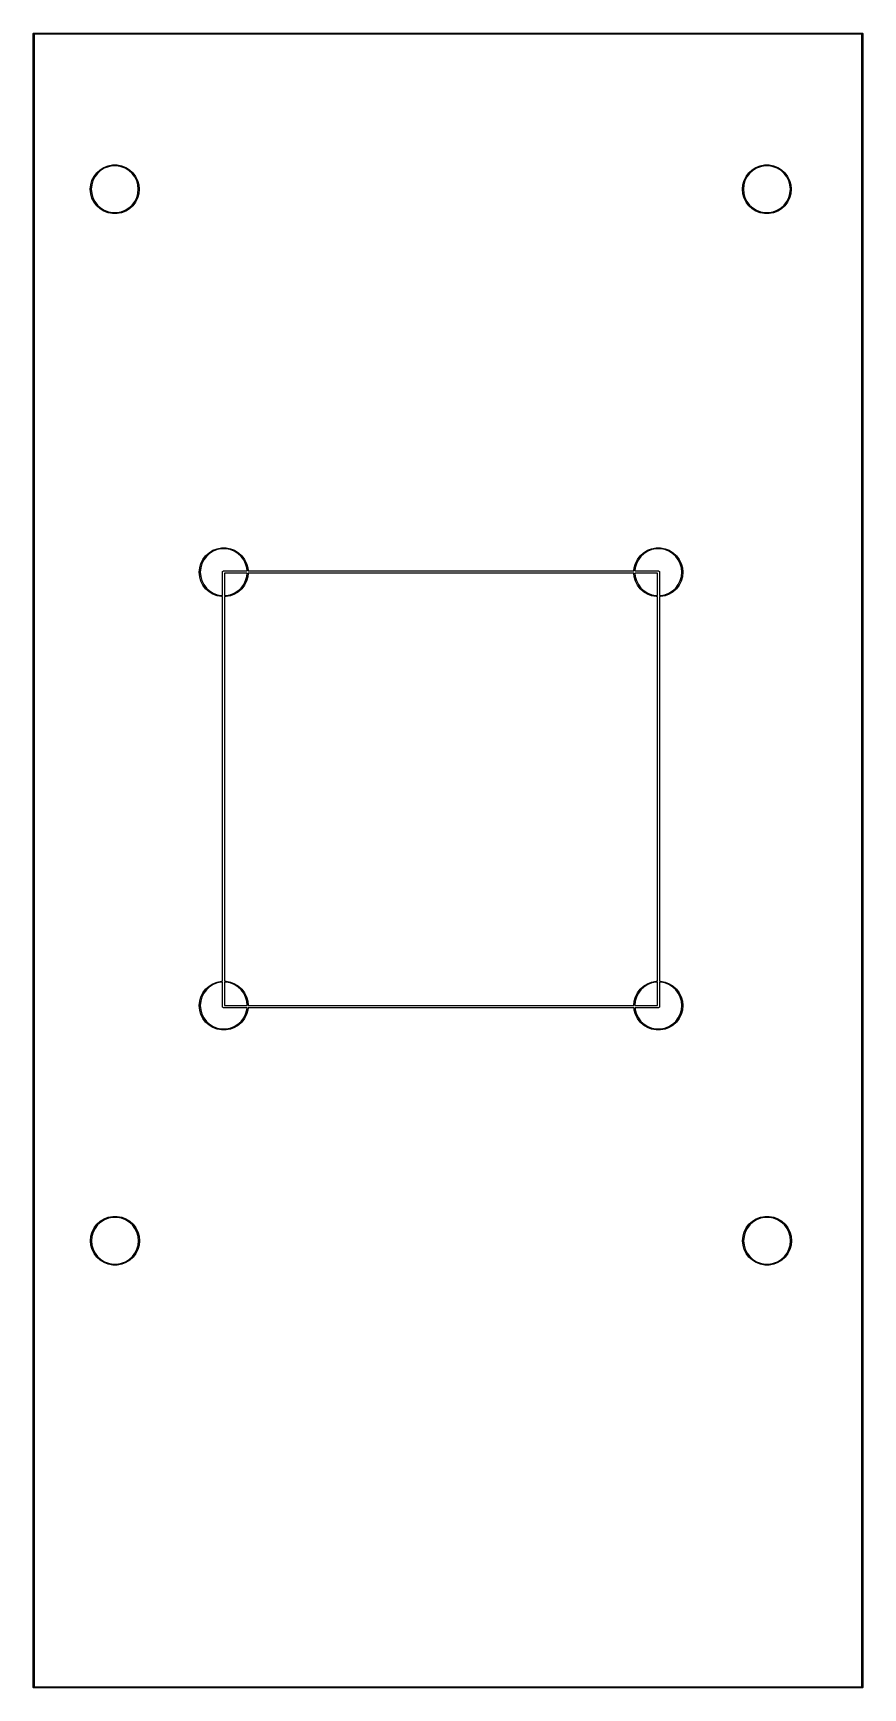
# Model space of a CAD drawing. Extents: x 12.28 to 13.78, y -1.87 to 1.13.
import ezdxf

# ---------------------------------------------------------------- set-up
doc = ezdxf.new("R2010")
doc.units = 0
doc.header["$MEASUREMENT"] = 0
doc.layers.add('BLACK', color=7, linetype='CONTINUOUS')

msp = doc.modelspace()

# ---------------------------------------------------------------- linework, layer by layer
at = {"layer": 'BLACK', "linetype": 'CONTINUOUS'}
for p, q in [((12.2813, 1.1299), (12.2814, 1.1303)), ((12.2813, -1.8657), (12.2813, 1.1299)), ((12.2814, 1.1303), (12.2819, 1.1308)), ((12.2819, 1.1308), (12.2823, 1.1309)), ((12.2823, 1.1309), (13.7823, 1.1309)), ((12.2833, 1.1289), (12.2833, -1.8648)), ((13.7813, 1.1289), (12.2833, 1.1289)), ((13.7813, -1.8648), (13.7813, 1.1289)), ((13.7823, 1.1309), (13.7827, 1.1308)), ((13.7827, 1.1308), (13.7832, 1.1303)), ((13.7832, 1.1303), (13.7833, 1.1299)), ((13.7833, 1.1299), (13.7833, -1.8657)), ((12.3878, 0.864), (12.3915, 0.8713)), ((12.393, 0.8704), (12.3895, 0.8634)), ((12.3915, 0.8713), (12.3964, 0.8779)), ((12.3977, 0.8767), (12.393, 0.8704)), ((12.3964, 0.8779), (12.4024, 0.8834)), ((12.4035, 0.882), (12.3977, 0.8767)), ((12.4024, 0.8834), (12.4094, 0.8877)), ((12.4102, 0.8861), (12.4035, 0.882)), ((12.4094, 0.8877), (12.417, 0.8906)), ((12.4175, 0.8889), (12.4102, 0.8861)), ((12.417, 0.8906), (12.425, 0.8921)), ((12.4252, 0.8904), (12.4175, 0.8889)), ((12.425, 0.8921), (12.4332, 0.8921)), ((12.4331, 0.8904), (12.4252, 0.8904)), ((12.4408, 0.8889), (12.4331, 0.8904)), ((12.4332, 0.8921), (12.4413, 0.8906)), ((12.4481, 0.8861), (12.4408, 0.8889)), ((12.4413, 0.8906), (12.4489, 0.8877)), ((12.4547, 0.882), (12.4481, 0.8861)), ((12.4489, 0.8877), (12.4558, 0.8834)), ((12.4605, 0.8767), (12.4547, 0.882)), ((12.4558, 0.8834), (12.4619, 0.8779)), ((12.4653, 0.8704), (12.4605, 0.8767)), ((12.4619, 0.8779), (12.4668, 0.8713)), ((12.4688, 0.8634), (12.4653, 0.8704)), ((12.4668, 0.8713), (12.4704, 0.864)), ((13.5681, 0.864), (13.5718, 0.8713)), ((13.5733, 0.8704), (13.5698, 0.8634)), ((13.5718, 0.8713), (13.5767, 0.8779)), ((13.578, 0.8767), (13.5733, 0.8704)), ((13.5767, 0.8779), (13.5828, 0.8834)), ((13.5838, 0.882), (13.578, 0.8767)), ((13.5828, 0.8834), (13.5897, 0.8877)), ((13.5905, 0.8861), (13.5838, 0.882)), ((13.5897, 0.8877), (13.5973, 0.8906)), ((13.5978, 0.8889), (13.5905, 0.8861)), ((13.5973, 0.8906), (13.6054, 0.8921)), ((13.6055, 0.8904), (13.5978, 0.8889)), ((13.6054, 0.8921), (13.6135, 0.8921)), ((13.6134, 0.8904), (13.6055, 0.8904)), ((13.6211, 0.8889), (13.6134, 0.8904)), ((13.6135, 0.8921), (13.6216, 0.8906)), ((13.6284, 0.8861), (13.6211, 0.8889)), ((13.6216, 0.8906), (13.6292, 0.8877)), ((13.6351, 0.882), (13.6284, 0.8861)), ((13.6292, 0.8877), (13.6361, 0.8834)), ((13.6409, 0.8767), (13.6351, 0.882)), ((13.6361, 0.8834), (13.6422, 0.8779)), ((13.6456, 0.8704), (13.6409, 0.8767)), ((13.6422, 0.8779), (13.6471, 0.8713)), ((13.6491, 0.8634), (13.6456, 0.8704)), ((13.6471, 0.8713), (13.6507, 0.864)), ((12.3848, 0.848), (12.3856, 0.8562)), ((12.3856, 0.8399), (12.3848, 0.848)), ((12.3856, 0.8562), (12.3878, 0.864)), ((12.3878, 0.832), (12.3856, 0.8399)), ((12.3874, 0.8558), (12.3866, 0.848)), ((12.3866, 0.848), (12.3874, 0.8402)), ((12.3895, 0.8634), (12.3874, 0.8558)), ((12.3874, 0.8402), (12.3895, 0.8327)), ((12.4709, 0.8558), (12.4688, 0.8634)), ((12.4688, 0.8327), (12.4709, 0.8402)), ((12.4704, 0.864), (12.4727, 0.8562)), ((12.4727, 0.8399), (12.4704, 0.832)), ((12.4716, 0.848), (12.4709, 0.8558)), ((12.4709, 0.8402), (12.4716, 0.848)), ((12.4727, 0.8562), (12.4734, 0.848)), ((12.4734, 0.848), (12.4727, 0.8399)), ((13.5652, 0.848), (13.5659, 0.8562)), ((13.5659, 0.8399), (13.5652, 0.848)), ((13.5659, 0.8562), (13.5681, 0.864)), ((13.5681, 0.832), (13.5659, 0.8399)), ((13.5677, 0.8558), (13.5669, 0.848)), ((13.5669, 0.848), (13.5677, 0.8402)), ((13.5698, 0.8634), (13.5677, 0.8558)), ((13.5677, 0.8402), (13.5698, 0.8327)), ((13.6512, 0.8558), (13.6491, 0.8634)), ((13.6491, 0.8327), (13.6512, 0.8402)), ((13.6507, 0.864), (13.653, 0.8562)), ((13.653, 0.8399), (13.6507, 0.832)), ((13.652, 0.848), (13.6512, 0.8558)), ((13.6512, 0.8402), (13.652, 0.848)), ((13.653, 0.8562), (13.6537, 0.848)), ((13.6537, 0.848), (13.653, 0.8399)), ((12.3915, 0.8247), (12.3878, 0.832)), ((12.3895, 0.8327), (12.393, 0.8257)), ((12.3964, 0.8182), (12.3915, 0.8247)), ((12.393, 0.8257), (12.3977, 0.8194)), ((12.4024, 0.8127), (12.3964, 0.8182)), ((12.3977, 0.8194), (12.4035, 0.8141)), ((12.4094, 0.8084), (12.4024, 0.8127)), ((12.4035, 0.8141), (12.4102, 0.81)), ((12.4102, 0.81), (12.4175, 0.8071)), ((12.4408, 0.8071), (12.4481, 0.81)), ((12.4481, 0.81), (12.4547, 0.8141)), ((12.4558, 0.8127), (12.4489, 0.8084)), ((12.4547, 0.8141), (12.4605, 0.8194)), ((12.4619, 0.8182), (12.4558, 0.8127)), ((12.4605, 0.8194), (12.4653, 0.8257)), ((12.4668, 0.8247), (12.4619, 0.8182)), ((12.4653, 0.8257), (12.4688, 0.8327)), ((12.4704, 0.832), (12.4668, 0.8247)), ((13.5718, 0.8247), (13.5681, 0.832)), ((13.5698, 0.8327), (13.5733, 0.8257)), ((13.5767, 0.8182), (13.5718, 0.8247)), ((13.5733, 0.8257), (13.578, 0.8194)), ((13.5828, 0.8127), (13.5767, 0.8182)), ((13.578, 0.8194), (13.5838, 0.8141)), ((13.5897, 0.8084), (13.5828, 0.8127)), ((13.5838, 0.8141), (13.5905, 0.81)), ((13.5905, 0.81), (13.5978, 0.8071)), ((13.6211, 0.8071), (13.6284, 0.81)), ((13.6284, 0.81), (13.6351, 0.8141)), ((13.6361, 0.8127), (13.6292, 0.8084)), ((13.6351, 0.8141), (13.6409, 0.8194)), ((13.6422, 0.8182), (13.6361, 0.8127)), ((13.6409, 0.8194), (13.6456, 0.8257)), ((13.6471, 0.8247), (13.6422, 0.8182)), ((13.6456, 0.8257), (13.6491, 0.8327)), ((13.6507, 0.832), (13.6471, 0.8247)), ((12.417, 0.8054), (12.4094, 0.8084)), ((12.425, 0.8039), (12.417, 0.8054)), ((12.4175, 0.8071), (12.4252, 0.8057)), ((12.4332, 0.8039), (12.425, 0.8039)), ((12.4252, 0.8057), (12.4331, 0.8057)), ((12.4331, 0.8057), (12.4408, 0.8071)), ((12.4413, 0.8054), (12.4332, 0.8039)), ((12.4489, 0.8084), (12.4413, 0.8054)), ((13.5973, 0.8054), (13.5897, 0.8084)), ((13.6054, 0.8039), (13.5973, 0.8054)), ((13.5978, 0.8071), (13.6055, 0.8057)), ((13.6135, 0.8039), (13.6054, 0.8039)), ((13.6055, 0.8057), (13.6134, 0.8057)), ((13.6134, 0.8057), (13.6211, 0.8071)), ((13.6216, 0.8054), (13.6135, 0.8039)), ((13.6292, 0.8084), (13.6216, 0.8054)), ((12.5887, 0.1776), (12.5936, 0.1842)), ((12.595, 0.183), (12.5902, 0.1767)), ((12.5936, 0.1842), (12.5997, 0.1897)), ((12.6008, 0.1882), (12.595, 0.183)), ((12.5997, 0.1897), (12.6066, 0.194)), ((12.6074, 0.1924), (12.6008, 0.1882)), ((12.6066, 0.194), (12.6143, 0.1969)), ((12.6147, 0.1952), (12.6074, 0.1924)), ((12.6143, 0.1969), (12.6223, 0.1984)), ((12.6225, 0.1967), (12.6147, 0.1952)), ((12.6223, 0.1984), (12.6305, 0.1984)), ((12.6303, 0.1967), (12.6225, 0.1967)), ((12.638, 0.1952), (12.6303, 0.1967)), ((12.6305, 0.1984), (12.6385, 0.1969)), ((12.6453, 0.1924), (12.638, 0.1952)), ((12.6385, 0.1969), (12.6461, 0.194)), ((12.652, 0.1882), (12.6453, 0.1924)), ((12.6461, 0.194), (12.6531, 0.1897)), ((12.6578, 0.183), (12.652, 0.1882)), ((12.6531, 0.1897), (12.6591, 0.1842)), ((12.6625, 0.1767), (12.6578, 0.183)), ((12.6591, 0.1842), (12.664, 0.1776)), ((13.3753, 0.1776), (13.3803, 0.1842)), ((13.3816, 0.183), (13.3769, 0.1767)), ((13.3803, 0.1842), (13.3863, 0.1897)), ((13.3874, 0.1882), (13.3816, 0.183)), ((13.3863, 0.1897), (13.3932, 0.194)), ((13.394, 0.1924), (13.3874, 0.1882)), ((13.3932, 0.194), (13.4009, 0.1969)), ((13.4014, 0.1952), (13.394, 0.1924)), ((13.4009, 0.1969), (13.4089, 0.1984)), ((13.4091, 0.1967), (13.4014, 0.1952)), ((13.4089, 0.1984), (13.4171, 0.1984)), ((13.4169, 0.1967), (13.4091, 0.1967)), ((13.4246, 0.1952), (13.4169, 0.1967)), ((13.4171, 0.1984), (13.4251, 0.1969)), ((13.4319, 0.1924), (13.4246, 0.1952)), ((13.4251, 0.1969), (13.4327, 0.194)), ((13.4386, 0.1882), (13.4319, 0.1924)), ((13.4327, 0.194), (13.4397, 0.1897)), ((13.4444, 0.183), (13.4386, 0.1882)), ((13.4397, 0.1897), (13.4457, 0.1842)), ((13.4491, 0.1767), (13.4444, 0.183)), ((13.4457, 0.1842), (13.4506, 0.1776)), ((12.5821, 0.1543), (12.5828, 0.1625)), ((12.5828, 0.1462), (12.5821, 0.1543)), ((12.5828, 0.1625), (12.5851, 0.1703)), ((12.5846, 0.1621), (12.5839, 0.1543)), ((12.5839, 0.1543), (12.5846, 0.1465)), ((12.5867, 0.1697), (12.5846, 0.1621)), ((12.5851, 0.1703), (12.5887, 0.1776)), ((12.5902, 0.1767), (12.5867, 0.1697)), ((12.624, 0.1547), (12.6242, 0.1555)), ((12.624, 0.112), (12.624, 0.1547)), ((12.6242, 0.1555), (12.6252, 0.1565)), ((12.6252, 0.1565), (12.626, 0.1567)), ((12.626, 0.1567), (12.6687, 0.1567)), ((12.628, 0.1528), (12.628, 0.112)), ((12.6687, 0.1528), (12.628, 0.1528)), ((12.666, 0.1697), (12.6625, 0.1767)), ((12.664, 0.1776), (12.6677, 0.1703)), ((12.6682, 0.1621), (12.666, 0.1697)), ((12.6677, 0.1703), (12.6699, 0.1625)), ((12.6687, 0.1567), (12.6682, 0.1621)), ((12.6682, 0.1465), (12.6687, 0.1528)), ((12.6699, 0.1625), (12.6705, 0.1567)), ((12.6705, 0.1528), (12.6699, 0.1462)), ((12.6705, 0.1567), (13.3689, 0.1567)), ((13.3688, 0.1528), (12.6705, 0.1528)), ((13.3695, 0.1462), (13.3688, 0.1528)), ((13.3689, 0.1567), (13.3695, 0.1625)), ((13.3695, 0.1625), (13.3717, 0.1703)), ((13.3706, 0.1528), (13.3712, 0.1465)), ((13.4114, 0.1528), (13.3706, 0.1528)), ((13.3712, 0.1621), (13.3707, 0.1567)), ((13.3707, 0.1567), (13.4134, 0.1567)), ((13.3734, 0.1697), (13.3712, 0.1621)), ((13.3717, 0.1703), (13.3753, 0.1776)), ((13.3769, 0.1767), (13.3734, 0.1697)), ((13.4114, 0.112), (13.4114, 0.1528)), ((13.4134, 0.1567), (13.4141, 0.1565)), ((13.4141, 0.1565), (13.4152, 0.1555)), ((13.4152, 0.1555), (13.4154, 0.1547)), ((13.4154, 0.1547), (13.4154, 0.112)), ((13.4526, 0.1697), (13.4491, 0.1767)), ((13.4506, 0.1776), (13.4543, 0.1703)), ((13.4548, 0.1621), (13.4526, 0.1697)), ((13.4543, 0.1703), (13.4565, 0.1625)), ((13.4555, 0.1543), (13.4548, 0.1621)), ((13.4548, 0.1465), (13.4555, 0.1543)), ((13.4565, 0.1625), (13.4573, 0.1543)), ((13.4573, 0.1543), (13.4565, 0.1462)), ((12.5851, 0.1383), (12.5828, 0.1462)), ((12.5846, 0.1465), (12.5867, 0.139)), ((12.5887, 0.131), (12.5851, 0.1383)), ((12.5867, 0.139), (12.5902, 0.132)), ((12.5936, 0.1245), (12.5887, 0.131)), ((12.5902, 0.132), (12.595, 0.1257)), ((12.5997, 0.119), (12.5936, 0.1245)), ((12.595, 0.1257), (12.6008, 0.1204)), ((12.6008, 0.1204), (12.6074, 0.1163)), ((12.6453, 0.1163), (12.652, 0.1204)), ((12.652, 0.1204), (12.6578, 0.1257)), ((12.6591, 0.1245), (12.6531, 0.119)), ((12.6578, 0.1257), (12.6625, 0.132)), ((12.664, 0.131), (12.6591, 0.1245)), ((12.6625, 0.132), (12.666, 0.139)), ((12.6677, 0.1383), (12.664, 0.131)), ((12.666, 0.139), (12.6682, 0.1465)), ((12.6699, 0.1462), (12.6677, 0.1383)), ((13.3717, 0.1383), (13.3695, 0.1462)), ((13.3712, 0.1465), (13.3734, 0.139)), ((13.3753, 0.131), (13.3717, 0.1383)), ((13.3734, 0.139), (13.3769, 0.132)), ((13.3803, 0.1245), (13.3753, 0.131)), ((13.3769, 0.132), (13.3816, 0.1257)), ((13.3863, 0.119), (13.3803, 0.1245)), ((13.3816, 0.1257), (13.3874, 0.1204)), ((13.3874, 0.1204), (13.394, 0.1163)), ((13.4319, 0.1163), (13.4386, 0.1204)), ((13.4386, 0.1204), (13.4444, 0.1257)), ((13.4457, 0.1245), (13.4397, 0.119)), ((13.4444, 0.1257), (13.4491, 0.132)), ((13.4506, 0.131), (13.4457, 0.1245)), ((13.4491, 0.132), (13.4526, 0.139)), ((13.4543, 0.1383), (13.4506, 0.131)), ((13.4526, 0.139), (13.4548, 0.1465)), ((13.4565, 0.1462), (13.4543, 0.1383)), ((12.6066, 0.1147), (12.5997, 0.119)), ((12.6143, 0.1117), (12.6066, 0.1147)), ((12.6074, 0.1163), (12.6147, 0.1134)), ((12.6223, 0.1102), (12.6143, 0.1117)), ((12.6147, 0.1134), (12.6225, 0.112)), ((12.624, 0.1102), (12.6223, 0.1102)), ((12.6225, 0.112), (12.624, 0.112)), ((12.624, -0.5866), (12.624, 0.1102)), ((12.628, 0.112), (12.6303, 0.112)), ((12.6305, 0.1102), (12.628, 0.1102)), ((12.628, 0.1102), (12.628, -0.5866)), ((12.6303, 0.112), (12.638, 0.1134)), ((12.6385, 0.1117), (12.6305, 0.1102)), ((12.638, 0.1134), (12.6453, 0.1163)), ((12.6461, 0.1147), (12.6385, 0.1117)), ((12.6531, 0.119), (12.6461, 0.1147)), ((13.3932, 0.1147), (13.3863, 0.119)), ((13.4009, 0.1117), (13.3932, 0.1147)), ((13.394, 0.1163), (13.4014, 0.1134)), ((13.4089, 0.1102), (13.4009, 0.1117)), ((13.4014, 0.1134), (13.4091, 0.112)), ((13.4114, 0.1102), (13.4089, 0.1102)), ((13.4091, 0.112), (13.4114, 0.112)), ((13.4114, -0.5866), (13.4114, 0.1102)), ((13.4154, 0.112), (13.4169, 0.112)), ((13.4171, 0.1102), (13.4154, 0.1102)), ((13.4154, 0.1102), (13.4154, -0.5866)), ((13.4169, 0.112), (13.4246, 0.1134)), ((13.4251, 0.1117), (13.4171, 0.1102)), ((13.4246, 0.1134), (13.4319, 0.1163)), ((13.4327, 0.1147), (13.4251, 0.1117)), ((13.4397, 0.119), (13.4327, 0.1147)), ((12.5936, -0.6009), (12.5997, -0.5954)), ((12.6008, -0.5968), (12.595, -0.6021)), ((12.5997, -0.5954), (12.6066, -0.5911)), ((12.6074, -0.5927), (12.6008, -0.5968)), ((12.6066, -0.5911), (12.6143, -0.5881)), ((12.6147, -0.5898), (12.6074, -0.5927)), ((12.6143, -0.5881), (12.6223, -0.5866)), ((12.6225, -0.5884), (12.6147, -0.5898)), ((12.6223, -0.5866), (12.624, -0.5866)), ((12.624, -0.5884), (12.6225, -0.5884)), ((12.624, -0.6327), (12.624, -0.5884)), ((12.628, -0.5866), (12.6305, -0.5866)), ((12.6303, -0.5884), (12.628, -0.5884)), ((12.628, -0.5884), (12.628, -0.6307)), ((12.638, -0.5898), (12.6303, -0.5884)), ((12.6305, -0.5866), (12.6385, -0.5881)), ((12.6453, -0.5927), (12.638, -0.5898)), ((12.6385, -0.5881), (12.6461, -0.5911)), ((12.652, -0.5968), (12.6453, -0.5927)), ((12.6461, -0.5911), (12.6531, -0.5954)), ((12.6578, -0.6021), (12.652, -0.5968)), ((12.6531, -0.5954), (12.6591, -0.6009)), ((13.3803, -0.6009), (13.3863, -0.5954)), ((13.3874, -0.5968), (13.3816, -0.6021)), ((13.3863, -0.5954), (13.3932, -0.5911)), ((13.394, -0.5927), (13.3874, -0.5968)), ((13.3932, -0.5911), (13.4009, -0.5881)), ((13.4014, -0.5898), (13.394, -0.5927)), ((13.4009, -0.5881), (13.4089, -0.5866)), ((13.4091, -0.5884), (13.4014, -0.5898)), ((13.4089, -0.5866), (13.4114, -0.5866)), ((13.4114, -0.5884), (13.4091, -0.5884)), ((13.4114, -0.6307), (13.4114, -0.5884)), ((13.4154, -0.5866), (13.4171, -0.5866)), ((13.4169, -0.5884), (13.4154, -0.5884)), ((13.4154, -0.5884), (13.4154, -0.6327)), ((13.4246, -0.5898), (13.4169, -0.5884)), ((13.4171, -0.5866), (13.4251, -0.5881)), ((13.4319, -0.5927), (13.4246, -0.5898)), ((13.4251, -0.5881), (13.4327, -0.5911)), ((13.4386, -0.5968), (13.4319, -0.5927)), ((13.4327, -0.5911), (13.4397, -0.5954)), ((13.4444, -0.6021), (13.4386, -0.5968)), ((13.4397, -0.5954), (13.4457, -0.6009)), ((12.5821, -0.6307), (12.5828, -0.6226)), ((12.5828, -0.6226), (12.5851, -0.6147)), ((12.5846, -0.6229), (12.5839, -0.6307)), ((12.5867, -0.6154), (12.5846, -0.6229)), ((12.5851, -0.6147), (12.5887, -0.6074)), ((12.5902, -0.6083), (12.5867, -0.6154)), ((12.5887, -0.6074), (12.5936, -0.6009)), ((12.595, -0.6021), (12.5902, -0.6083)), ((12.6625, -0.6083), (12.6578, -0.6021)), ((12.6591, -0.6009), (12.664, -0.6074)), ((12.666, -0.6154), (12.6625, -0.6083)), ((12.664, -0.6074), (12.6677, -0.6147)), ((12.6682, -0.6229), (12.666, -0.6154)), ((12.6677, -0.6147), (12.6699, -0.6226)), ((12.6689, -0.6307), (12.6682, -0.6229)), ((12.6699, -0.6226), (12.6707, -0.6307)), ((13.3687, -0.6307), (13.3695, -0.6226)), ((13.3695, -0.6226), (13.3717, -0.6147)), ((13.3712, -0.6229), (13.3705, -0.6307)), ((13.3734, -0.6154), (13.3712, -0.6229)), ((13.3717, -0.6147), (13.3753, -0.6074)), ((13.3769, -0.6083), (13.3734, -0.6154)), ((13.3753, -0.6074), (13.3803, -0.6009)), ((13.3816, -0.6021), (13.3769, -0.6083)), ((13.4491, -0.6083), (13.4444, -0.6021)), ((13.4457, -0.6009), (13.4506, -0.6074)), ((13.4526, -0.6154), (13.4491, -0.6083)), ((13.4506, -0.6074), (13.4543, -0.6147)), ((13.4548, -0.6229), (13.4526, -0.6154)), ((13.4543, -0.6147), (13.4565, -0.6226)), ((13.4555, -0.6307), (13.4548, -0.6229)), ((13.4565, -0.6226), (13.4573, -0.6307)), ((12.5828, -0.6388), (12.5821, -0.6307)), ((12.5851, -0.6467), (12.5828, -0.6388)), ((12.5839, -0.6307), (12.5846, -0.6385)), ((12.5846, -0.6385), (12.5867, -0.6461)), ((12.5887, -0.654), (12.5851, -0.6467)), ((12.5867, -0.6461), (12.5902, -0.6531)), ((12.5936, -0.6605), (12.5887, -0.654)), ((12.5902, -0.6531), (12.595, -0.6593)), ((12.595, -0.6593), (12.6008, -0.6646)), ((12.6242, -0.6334), (12.624, -0.6327)), ((12.6252, -0.6345), (12.6242, -0.6334)), ((12.626, -0.6346), (12.6252, -0.6345)), ((12.6685, -0.6346), (12.626, -0.6346)), ((12.628, -0.6307), (12.6689, -0.6307)), ((12.652, -0.6646), (12.6578, -0.6593)), ((12.6578, -0.6593), (12.6625, -0.6531)), ((12.664, -0.654), (12.6591, -0.6605)), ((12.6625, -0.6531), (12.666, -0.6461)), ((12.6677, -0.6467), (12.664, -0.654)), ((12.666, -0.6461), (12.6682, -0.6385)), ((12.6699, -0.6388), (12.6677, -0.6467)), ((12.6682, -0.6385), (12.6685, -0.6346)), ((12.6703, -0.6346), (12.6699, -0.6388)), ((13.3691, -0.6346), (12.6703, -0.6346)), ((12.6707, -0.6307), (13.3687, -0.6307)), ((13.3695, -0.6388), (13.3691, -0.6346)), ((13.3717, -0.6467), (13.3695, -0.6388)), ((13.3705, -0.6307), (13.4114, -0.6307)), ((13.4134, -0.6346), (13.3709, -0.6346)), ((13.3709, -0.6346), (13.3712, -0.6385)), ((13.3712, -0.6385), (13.3734, -0.6461)), ((13.3753, -0.654), (13.3717, -0.6467)), ((13.3734, -0.6461), (13.3769, -0.6531)), ((13.3803, -0.6605), (13.3753, -0.654)), ((13.3769, -0.6531), (13.3816, -0.6593)), ((13.3816, -0.6593), (13.3874, -0.6646)), ((13.4141, -0.6345), (13.4134, -0.6346)), ((13.4152, -0.6334), (13.4141, -0.6345)), ((13.4154, -0.6327), (13.4152, -0.6334)), ((13.4386, -0.6646), (13.4444, -0.6593)), ((13.4444, -0.6593), (13.4491, -0.6531)), ((13.4506, -0.654), (13.4457, -0.6605)), ((13.4491, -0.6531), (13.4526, -0.6461)), ((13.4543, -0.6467), (13.4506, -0.654)), ((13.4526, -0.6461), (13.4548, -0.6385)), ((13.4565, -0.6388), (13.4543, -0.6467)), ((13.4548, -0.6385), (13.4555, -0.6307)), ((13.4573, -0.6307), (13.4565, -0.6388)), ((12.5997, -0.6661), (12.5936, -0.6605)), ((12.6066, -0.6704), (12.5997, -0.6661)), ((12.6008, -0.6646), (12.6074, -0.6688)), ((12.6143, -0.6733), (12.6066, -0.6704)), ((12.6074, -0.6688), (12.6147, -0.6716)), ((12.6223, -0.6748), (12.6143, -0.6733)), ((12.6147, -0.6716), (12.6225, -0.673)), ((12.6305, -0.6748), (12.6223, -0.6748)), ((12.6225, -0.673), (12.6303, -0.673)), ((12.6303, -0.673), (12.638, -0.6716)), ((12.6385, -0.6733), (12.6305, -0.6748)), ((12.638, -0.6716), (12.6453, -0.6688)), ((12.6461, -0.6704), (12.6385, -0.6733)), ((12.6453, -0.6688), (12.652, -0.6646)), ((12.6531, -0.6661), (12.6461, -0.6704)), ((12.6591, -0.6605), (12.6531, -0.6661)), ((13.3863, -0.6661), (13.3803, -0.6605)), ((13.3932, -0.6704), (13.3863, -0.6661)), ((13.3874, -0.6646), (13.394, -0.6688)), ((13.4009, -0.6733), (13.3932, -0.6704)), ((13.394, -0.6688), (13.4014, -0.6716)), ((13.4089, -0.6748), (13.4009, -0.6733)), ((13.4014, -0.6716), (13.4091, -0.673)), ((13.4171, -0.6748), (13.4089, -0.6748)), ((13.4091, -0.673), (13.4169, -0.673)), ((13.4169, -0.673), (13.4246, -0.6716)), ((13.4251, -0.6733), (13.4171, -0.6748)), ((13.4246, -0.6716), (13.4319, -0.6688)), ((13.4327, -0.6704), (13.4251, -0.6733)), ((13.4319, -0.6688), (13.4386, -0.6646)), ((13.4397, -0.6661), (13.4327, -0.6704)), ((13.4457, -0.6605), (13.4397, -0.6661)), ((12.4028, -1.0213), (12.4098, -1.017)), ((12.4106, -1.0186), (12.4039, -1.0228)), ((12.4098, -1.017), (12.4174, -1.0141)), ((12.4179, -1.0158), (12.4106, -1.0186)), ((12.4174, -1.0141), (12.4254, -1.0126)), ((12.4256, -1.0144), (12.4179, -1.0158)), ((12.4254, -1.0126), (12.4336, -1.0126)), ((12.4334, -1.0144), (12.4256, -1.0144)), ((12.4412, -1.0158), (12.4334, -1.0144)), ((12.4336, -1.0126), (12.4416, -1.0141)), ((12.4485, -1.0186), (12.4412, -1.0158)), ((12.4416, -1.0141), (12.4493, -1.017)), ((12.4551, -1.0228), (12.4485, -1.0186)), ((12.4493, -1.017), (12.4562, -1.0213)), ((13.5832, -1.0213), (13.5901, -1.017)), ((13.5909, -1.0186), (13.5842, -1.0228)), ((13.5901, -1.017), (13.5977, -1.0141)), ((13.5982, -1.0158), (13.5909, -1.0186)), ((13.5977, -1.0141), (13.6058, -1.0126)), ((13.6059, -1.0144), (13.5982, -1.0158)), ((13.6058, -1.0126), (13.6139, -1.0126)), ((13.6138, -1.0144), (13.6059, -1.0144)), ((13.6215, -1.0158), (13.6138, -1.0144)), ((13.6139, -1.0126), (13.622, -1.0141)), ((13.6288, -1.0186), (13.6215, -1.0158)), ((13.622, -1.0141), (13.6296, -1.017)), ((13.6355, -1.0228), (13.6288, -1.0186)), ((13.6296, -1.017), (13.6365, -1.0213)), ((12.3852, -1.0567), (12.386, -1.0486)), ((12.386, -1.0486), (12.3882, -1.0407)), ((12.3877, -1.0489), (12.387, -1.0567)), ((12.3899, -1.0413), (12.3877, -1.0489)), ((12.3882, -1.0407), (12.3919, -1.0334)), ((12.3934, -1.0343), (12.3899, -1.0413)), ((12.3919, -1.0334), (12.3968, -1.0269)), ((12.3981, -1.0281), (12.3934, -1.0343)), ((12.3968, -1.0269), (12.4028, -1.0213)), ((12.4039, -1.0228), (12.3981, -1.0281)), ((12.4609, -1.0281), (12.4551, -1.0228)), ((12.4562, -1.0213), (12.4623, -1.0269)), ((12.4657, -1.0343), (12.4609, -1.0281)), ((12.4623, -1.0269), (12.4672, -1.0334)), ((12.4692, -1.0413), (12.4657, -1.0343)), ((12.4672, -1.0334), (12.4708, -1.0407)), ((12.4713, -1.0489), (12.4692, -1.0413)), ((12.4708, -1.0407), (12.4731, -1.0486)), ((12.472, -1.0567), (12.4713, -1.0489)), ((12.4731, -1.0486), (12.4738, -1.0567)), ((13.5656, -1.0567), (13.5663, -1.0486)), ((13.5663, -1.0486), (13.5685, -1.0407)), ((13.5681, -1.0489), (13.5673, -1.0567)), ((13.5702, -1.0413), (13.5681, -1.0489)), ((13.5685, -1.0407), (13.5722, -1.0334)), ((13.5737, -1.0343), (13.5702, -1.0413)), ((13.5722, -1.0334), (13.5771, -1.0269)), ((13.5784, -1.0281), (13.5737, -1.0343)), ((13.5771, -1.0269), (13.5832, -1.0213)), ((13.5842, -1.0228), (13.5784, -1.0281)), ((13.6413, -1.0281), (13.6355, -1.0228)), ((13.6365, -1.0213), (13.6426, -1.0269)), ((13.646, -1.0343), (13.6413, -1.0281)), ((13.6426, -1.0269), (13.6475, -1.0334)), ((13.6495, -1.0413), (13.646, -1.0343)), ((13.6475, -1.0334), (13.6511, -1.0407)), ((13.6516, -1.0489), (13.6495, -1.0413)), ((13.6511, -1.0407), (13.6534, -1.0486)), ((13.6523, -1.0567), (13.6516, -1.0489)), ((13.6534, -1.0486), (13.6541, -1.0567)), ((12.386, -1.0648), (12.3852, -1.0567)), ((12.3882, -1.0727), (12.386, -1.0648)), ((12.387, -1.0567), (12.3877, -1.0645)), ((12.3877, -1.0645), (12.3899, -1.072)), ((12.3919, -1.08), (12.3882, -1.0727)), ((12.3899, -1.072), (12.3934, -1.0791)), ((12.3934, -1.0791), (12.3981, -1.0853)), ((12.4609, -1.0853), (12.4657, -1.0791)), ((12.4657, -1.0791), (12.4692, -1.072)), ((12.4708, -1.0727), (12.4672, -1.08)), ((12.4692, -1.072), (12.4713, -1.0645)), ((12.4731, -1.0648), (12.4708, -1.0727)), ((12.4713, -1.0645), (12.472, -1.0567)), ((12.4738, -1.0567), (12.4731, -1.0648)), ((13.5663, -1.0648), (13.5656, -1.0567)), ((13.5685, -1.0727), (13.5663, -1.0648)), ((13.5673, -1.0567), (13.5681, -1.0645)), ((13.5681, -1.0645), (13.5702, -1.072)), ((13.5722, -1.08), (13.5685, -1.0727)), ((13.5702, -1.072), (13.5737, -1.0791)), ((13.5737, -1.0791), (13.5784, -1.0853)), ((13.6413, -1.0853), (13.646, -1.0791)), ((13.646, -1.0791), (13.6495, -1.072)), ((13.6511, -1.0727), (13.6475, -1.08)), ((13.6495, -1.072), (13.6516, -1.0645)), ((13.6534, -1.0648), (13.6511, -1.0727)), ((13.6516, -1.0645), (13.6523, -1.0567)), ((13.6541, -1.0567), (13.6534, -1.0648)), ((12.3968, -1.0865), (12.3919, -1.08)), ((12.4028, -1.092), (12.3968, -1.0865)), ((12.3981, -1.0853), (12.4039, -1.0906)), ((12.4098, -1.0963), (12.4028, -1.092)), ((12.4039, -1.0906), (12.4106, -1.0947)), ((12.4174, -1.0993), (12.4098, -1.0963)), ((12.4106, -1.0947), (12.4179, -1.0976)), ((12.4254, -1.1008), (12.4174, -1.0993)), ((12.4179, -1.0976), (12.4256, -1.099)), ((12.4336, -1.1008), (12.4254, -1.1008)), ((12.4256, -1.099), (12.4334, -1.099)), ((12.4334, -1.099), (12.4412, -1.0976)), ((12.4416, -1.0993), (12.4336, -1.1008)), ((12.4412, -1.0976), (12.4485, -1.0947)), ((12.4493, -1.0963), (12.4416, -1.0993)), ((12.4485, -1.0947), (12.4551, -1.0906)), ((12.4562, -1.092), (12.4493, -1.0963)), ((12.4551, -1.0906), (12.4609, -1.0853)), ((12.4623, -1.0865), (12.4562, -1.092)), ((12.4672, -1.08), (12.4623, -1.0865)), ((13.5771, -1.0865), (13.5722, -1.08)), ((13.5832, -1.092), (13.5771, -1.0865)), ((13.5784, -1.0853), (13.5842, -1.0906)), ((13.5901, -1.0963), (13.5832, -1.092)), ((13.5842, -1.0906), (13.5909, -1.0947)), ((13.5977, -1.0993), (13.5901, -1.0963)), ((13.5909, -1.0947), (13.5982, -1.0976)), ((13.6058, -1.1008), (13.5977, -1.0993)), ((13.5982, -1.0976), (13.6059, -1.099)), ((13.6139, -1.1008), (13.6058, -1.1008)), ((13.6059, -1.099), (13.6138, -1.099)), ((13.6138, -1.099), (13.6215, -1.0976)), ((13.622, -1.0993), (13.6139, -1.1008)), ((13.6215, -1.0976), (13.6288, -1.0947)), ((13.6296, -1.0963), (13.622, -1.0993)), ((13.6288, -1.0947), (13.6355, -1.0906)), ((13.6365, -1.092), (13.6296, -1.0963)), ((13.6355, -1.0906), (13.6413, -1.0853)), ((13.6426, -1.0865), (13.6365, -1.092)), ((13.6475, -1.08), (13.6426, -1.0865)), ((12.2814, -1.8661), (12.2813, -1.8657)), ((12.2819, -1.8667), (12.2814, -1.8661)), ((12.2823, -1.8667), (12.2819, -1.8667)), ((13.7823, -1.8667), (12.2823, -1.8667)), ((12.2833, -1.8648), (13.7813, -1.8648)), ((13.7827, -1.8667), (13.7823, -1.8667)), ((13.7832, -1.8661), (13.7827, -1.8667)), ((13.7833, -1.8657), (13.7832, -1.8661))]:
    msp.add_line(p, q, dxfattribs=at)

doc.saveas('drawing.dxf')
